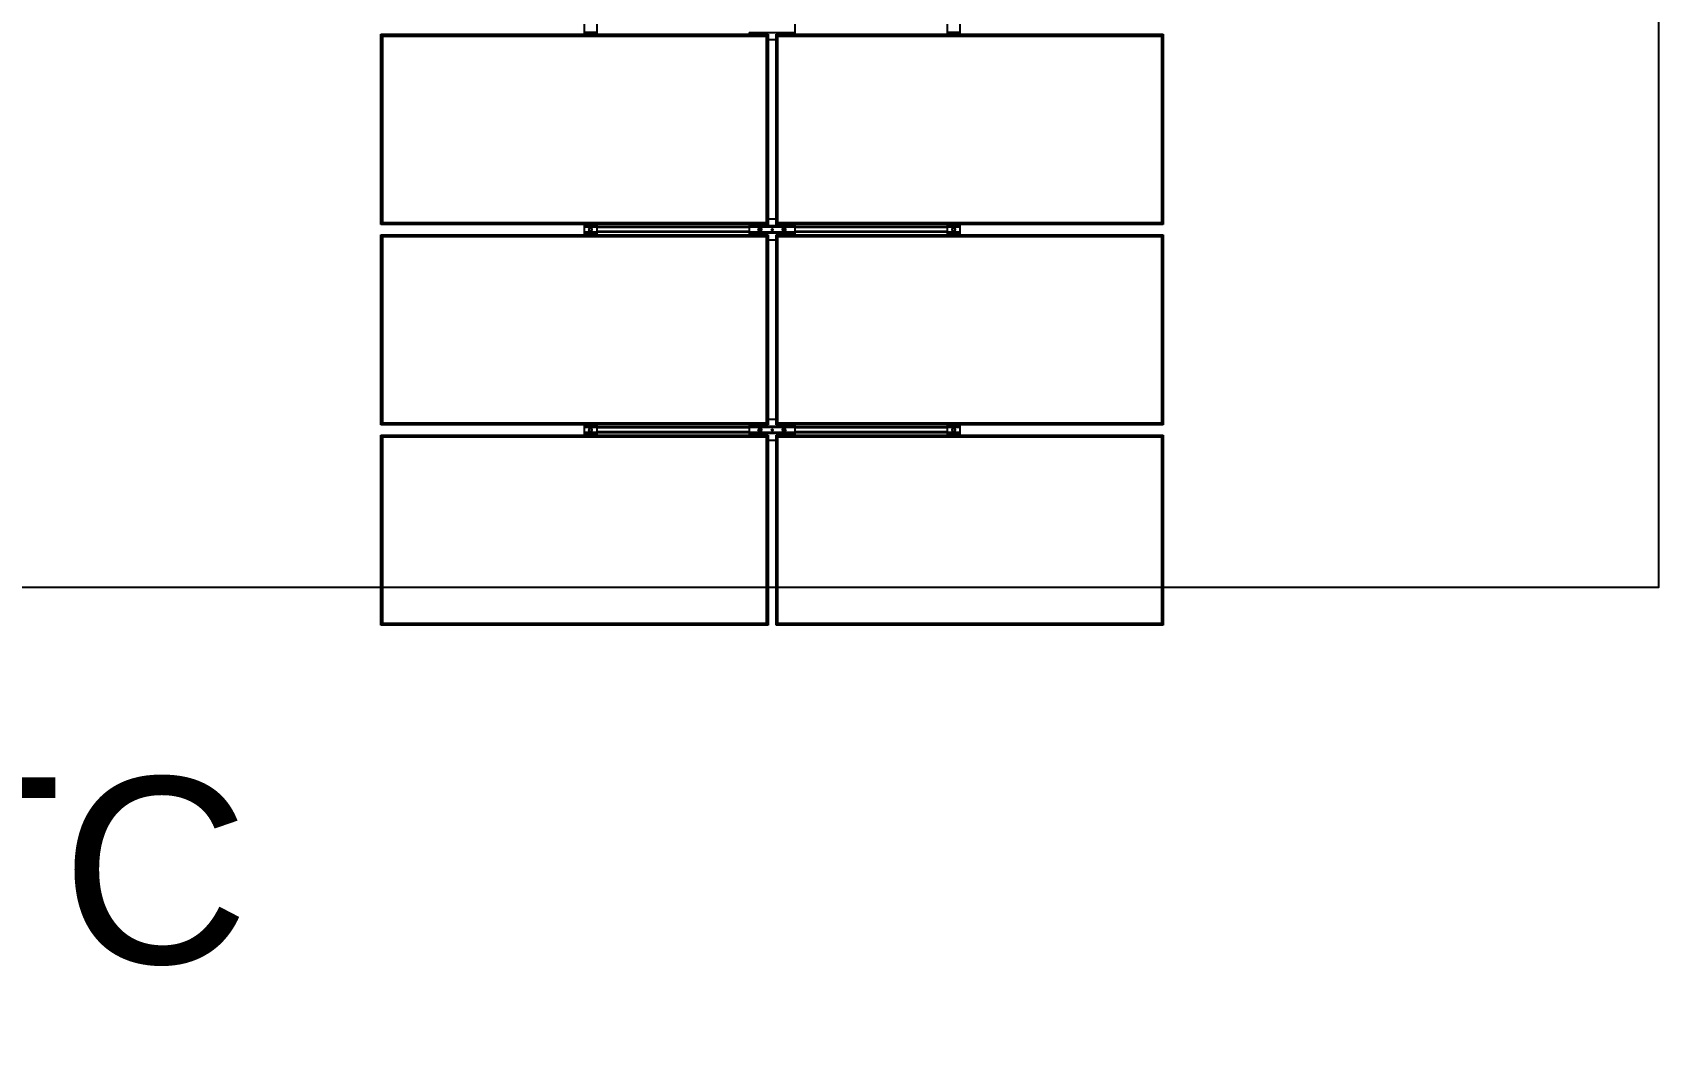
# Model space of a CAD drawing. Header units: feet. Extents: x -21 to 5170, y -254 to 1413.
# Drawn here: x 4793.9 to 5170, y -253.1 to -16.2 of the extents above; entities that cross this region are included whole.
import ezdxf
from ezdxf import colors
from ezdxf.entities.mleader import LeaderData, LeaderLine
from ezdxf.math import Vec2, Vec3

# ---------------------------------------------------------------- set-up
doc = ezdxf.new("R2010")
doc.units = ezdxf.units.FT
doc.header["$MEASUREMENT"] = 0
doc.layers.add('E-ARRY-TABL', color=9, linetype='Continuous')
doc.layers.add('G-NPLT', color=67, linetype='Continuous', plot=False)
doc.styles.add('NEI-A', font='arial.ttf')

msp = doc.modelspace()

# ---------------------------------------------------------------- linework, layer by layer
at = {"layer": 'E-ARRY-TABL'}
for p, q in [((4921.50019, -14.24412), (4921.50019, -16.59601)), ((4924.44006, -14.24412), (4924.44006, -16.59601)), ((4970.21792, -14.24412), (4970.21792, -16.59601)), ((5005.49628, -14.24412), (5005.49628, -16.59601)), ((5008.43614, -14.24412), (5008.43614, -16.59601)), ((4924.44006, -16.17603), (4921.50019, -16.17603)), ((4924.44006, -16.26002), (4921.50019, -16.26002)), ((4959.71841, -16.17603), (4959.71841, -16.26002)), ((4970.21792, -16.26002), (4959.71841, -16.26002)), ((4959.71841, -16.26002), (4959.71841, -16.59601)), ((4964.04421, -16.59601), (4963.62423, -17.01599)), ((4963.62423, -17.01599), (4963.62423, -60.18997)), ((4964.04421, -16.59601), (4964.04421, -60.60995)), ((4965.89212, -17.83495), (4964.04421, -17.83495)), ((4965.89212, -16.59601), (4966.3121, -17.01599)), ((4965.89212, -60.60995), (4965.89212, -16.59601)), ((4965.89212, -16.59601), (5055.43195, -16.59601)), ((4966.3121, -60.18997), (4966.3121, -17.01599)), ((4966.3121, -17.01599), (5055.01197, -17.01599)), ((5008.43614, -16.17603), (5005.49628, -16.17603)), ((5008.43614, -16.26002), (5005.49628, -16.26002)), ((5055.43195, -16.59601), (5055.01197, -17.01599)), ((5055.01197, -17.01599), (5055.01197, -60.18997)), ((5055.43195, -16.59601), (5055.43195, -60.60995)), ((4965.89212, -59.37101), (4964.04421, -59.37101)), ((4921.50019, -60.60995), (4921.50019, -62.96184)), ((4924.44006, -60.94594), (4921.50019, -60.94594)), ((4924.44006, -61.02993), (4921.50019, -61.02993)), ((4924.44006, -61.21893), (4921.50019, -61.21893)), ((4924.44006, -62.35287), (4921.50019, -62.35287)), ((4924.44006, -62.54186), (4921.50019, -62.54186)), ((4924.44006, -62.62586), (4921.50019, -62.62586)), ((4922.76402, -61.42892), (4922.55791, -61.7859)), ((4922.55791, -61.7859), (4922.76402, -62.14288)), ((4923.17623, -61.42892), (4922.76402, -61.42892)), ((4922.76402, -62.14288), (4923.17623, -62.14288)), ((4923.38233, -61.7859), (4923.17623, -61.42892)), ((4923.17623, -62.14288), (4923.38233, -61.7859)), ((4924.44006, -60.60995), (4924.44006, -62.96184)), ((4959.71841, -61.15593), (4924.44006, -61.15593)), ((4959.71841, -61.32392), (4924.44006, -61.32392)), ((4959.71841, -62.24788), (4924.44006, -62.24788)), ((4959.71841, -62.41587), (4924.44006, -62.41587)), ((4959.71841, -60.60995), (4959.71841, -62.96184)), ((4970.21792, -60.94594), (4959.71841, -60.94594)), ((4970.21792, -61.02993), (4959.71841, -61.02993)), ((4970.21792, -61.21893), (4959.71841, -61.21893)), ((4970.21792, -62.35287), (4959.71841, -62.35287)), ((4970.21792, -62.54186), (4959.71841, -62.54186)), ((4970.21792, -62.62586), (4959.71841, -62.62586)), ((4961.81158, -61.7859), (4961.99344, -61.47091)), ((4961.90251, -61.94339), (4961.81158, -61.7859)), ((4961.99344, -62.10088), (4961.90251, -61.94339)), ((4961.99344, -61.47091), (4962.35715, -61.47091)), ((4962.1753, -62.10088), (4961.99344, -62.10088)), ((4962.35715, -62.10088), (4962.1753, -62.10088)), ((4962.35715, -61.47091), (4962.53901, -61.7859)), ((4962.53901, -61.7859), (4962.35715, -62.10088)), ((4964.04421, -60.60995), (4963.62423, -60.18997)), ((4964.04421, -62.96184), (4963.62423, -63.38183)), ((4963.62423, -63.38183), (4963.62423, -106.55581)), ((4964.04421, -62.96184), (4964.04421, -106.97579)), ((4965.05741, -61.7859), (4965.05703, -61.7777)), ((4965.89212, -60.60995), (4966.3121, -60.18997)), ((5055.43195, -60.60995), (4965.89212, -60.60995)), ((4965.89212, -62.96184), (4966.3121, -63.38183)), ((4965.89212, -106.97579), (4965.89212, -62.96184)), ((4965.89212, -62.96184), (5055.43195, -62.96184)), ((5055.01197, -60.18997), (4966.3121, -60.18997)), ((4966.3121, -106.55581), (4966.3121, -63.38183)), ((4966.3121, -63.38183), (5055.01197, -63.38183)), ((4967.39732, -61.7859), (4967.57918, -61.47091)), ((4967.57918, -62.10088), (4967.39732, -61.7859)), ((4967.57918, -61.47091), (4967.76104, -61.47091)), ((4967.94289, -62.10088), (4967.57918, -62.10088)), ((4967.76104, -61.47091), (4967.94289, -61.47091)), ((4967.94289, -61.47091), (4968.12475, -61.7859)), ((4968.12475, -61.7859), (4967.94289, -62.10088)), ((4970.21792, -60.60995), (4970.21792, -62.96184)), ((5005.49628, -61.15593), (4970.21792, -61.15593)), ((5005.49628, -61.32392), (4970.21792, -61.32392)), ((5005.49628, -62.24788), (4970.21792, -62.24788)), ((5005.49628, -62.41587), (4970.21792, -62.41587)), ((5005.49628, -60.60995), (5005.49628, -62.96184)), ((5008.43614, -60.94594), (5005.49628, -60.94594)), ((5008.43614, -61.02993), (5005.49628, -61.02993)), ((5008.43614, -61.21893), (5005.49628, -61.21893)), ((5008.43614, -62.35287), (5005.49628, -62.35287)), ((5008.43614, -62.54186), (5005.49628, -62.54186)), ((5008.43614, -62.62586), (5005.49628, -62.62586)), ((5006.7601, -61.42892), (5006.554, -61.7859)), ((5006.554, -61.7859), (5006.7601, -62.14288)), ((5007.17231, -61.42892), (5006.7601, -61.42892)), ((5006.7601, -62.14288), (5007.17231, -62.14288)), ((5007.37842, -61.7859), (5007.17231, -61.42892)), ((5007.17231, -62.14288), (5007.37842, -61.7859)), ((5008.43614, -60.60995), (5008.43614, -62.96184)), ((5055.43195, -60.60995), (5055.01197, -60.18997)), ((5055.43195, -62.96184), (5055.01197, -63.38183)), ((5055.01197, -63.38183), (5055.01197, -106.55581)), ((5055.43195, -62.96184), (5055.43195, -106.97579)), ((4965.89212, -64.20079), (4964.04421, -64.20079)), ((4921.50019, -106.97579), (4921.50019, -109.32768)), ((4924.44006, -107.31178), (4921.50019, -107.31178)), ((4924.44006, -107.39577), (4921.50019, -107.39577)), ((4924.44006, -107.58476), (4921.50019, -107.58476)), ((4924.44006, -108.71871), (4921.50019, -108.71871)), ((4924.44006, -108.9077), (4921.50019, -108.9077)), ((4924.44006, -108.9917), (4921.50019, -108.9917)), ((4922.76402, -107.79475), (4922.55791, -108.15174)), ((4922.55791, -108.15174), (4922.76402, -108.50872)), ((4923.17623, -107.79475), (4922.76402, -107.79475)), ((4922.76402, -108.50872), (4922.97012, -108.50872)), ((4922.97012, -108.50872), (4923.17623, -108.50872)), ((4923.38233, -108.15174), (4923.17623, -107.79475)), ((4923.17623, -108.50872), (4923.38233, -108.15174)), ((4924.44006, -106.97579), (4924.44006, -109.32768)), ((4959.71841, -107.52177), (4924.44006, -107.52177)), ((4959.71841, -107.68976), (4924.44006, -107.68976)), ((4959.71841, -108.61372), (4924.44006, -108.61372)), ((4959.71841, -108.78171), (4924.44006, -108.78171)), ((4959.71841, -106.97579), (4959.71841, -109.32768)), ((4970.21792, -107.31178), (4959.71841, -107.31178)), ((4970.21792, -107.39577), (4959.71841, -107.39577)), ((4970.21792, -107.58476), (4959.71841, -107.58476)), ((4970.21792, -108.71871), (4959.71841, -108.71871)), ((4970.21792, -108.9077), (4959.71841, -108.9077)), ((4970.21792, -108.9917), (4959.71841, -108.9917)), ((4961.81158, -108.15174), (4961.99344, -107.83675)), ((4961.90251, -108.30923), (4961.81158, -108.15174)), ((4961.99344, -108.46672), (4961.90251, -108.30923)), ((4961.99344, -107.83675), (4962.35715, -107.83675)), ((4962.1753, -108.46672), (4961.99344, -108.46672)), ((4962.35715, -108.46672), (4962.1753, -108.46672)), ((4962.35715, -107.83675), (4962.53901, -108.15174)), ((4962.53901, -108.15174), (4962.35715, -108.46672)), ((4964.04421, -106.97579), (4963.62423, -106.55581)), ((4965.89212, -105.73685), (4964.04421, -105.73685)), ((4965.05741, -108.15174), (4965.05703, -108.14354)), ((4965.89212, -106.97579), (4966.3121, -106.55581)), ((5055.43195, -106.97579), (4965.89212, -106.97579)), ((5055.01197, -106.55581), (4966.3121, -106.55581)), ((4967.39732, -108.15174), (4967.57918, -107.83675)), ((4967.57918, -108.46672), (4967.39732, -108.15174)), ((4967.57918, -107.83675), (4967.76104, -107.83675)), ((4967.94289, -108.46672), (4967.57918, -108.46672)), ((4967.76104, -107.83675), (4967.94289, -107.83675)), ((4967.94289, -107.83675), (4968.12475, -108.15174)), ((4968.12475, -108.15174), (4967.94289, -108.46672)), ((4970.21792, -106.97579), (4970.21792, -109.32768)), ((5005.49628, -107.52177), (4970.21792, -107.52177)), ((5005.49628, -107.68976), (4970.21792, -107.68976)), ((5005.49628, -108.61372), (4970.21792, -108.61372)), ((5005.49628, -108.78171), (4970.21792, -108.78171)), ((5005.49628, -106.97579), (5005.49628, -109.32768)), ((5008.43614, -107.31178), (5005.49628, -107.31178)), ((5008.43614, -107.39577), (5005.49628, -107.39577)), ((5008.43614, -107.58476), (5005.49628, -107.58476)), ((5008.43614, -108.71871), (5005.49628, -108.71871)), ((5008.43614, -108.9077), (5005.49628, -108.9077)), ((5008.43614, -108.9917), (5005.49628, -108.9917)), ((5006.7601, -107.79475), (5006.554, -108.15174)), ((5006.554, -108.15174), (5006.7601, -108.50872)), ((5007.17231, -107.79475), (5006.7601, -107.79475)), ((5006.7601, -108.50872), (5006.96621, -108.50872)), ((5006.96621, -108.50872), (5007.17231, -108.50872)), ((5007.37842, -108.15174), (5007.17231, -107.79475)), ((5007.17231, -108.50872), (5007.37842, -108.15174)), ((5008.43614, -106.97579), (5008.43614, -109.32768)), ((5055.43195, -106.97579), (5055.01197, -106.55581)), ((4964.04421, -109.32768), (4963.62423, -109.74766)), ((4963.62423, -109.74766), (4963.62423, -152.92165)), ((4964.04421, -109.32768), (4964.04421, -153.34163)), ((4965.89212, -110.56663), (4964.04421, -110.56663)), ((4965.89212, -109.32768), (4966.3121, -109.74766)), ((4965.89212, -153.34163), (4965.89212, -109.32768)), ((4965.89212, -109.32768), (5055.43195, -109.32768)), ((4966.3121, -152.92165), (4966.3121, -109.74766)), ((4966.3121, -109.74766), (5055.01197, -109.74766)), ((5055.43195, -109.32768), (5055.01197, -109.74766)), ((5055.01197, -109.74766), (5055.01197, -152.92165)), ((5055.43195, -109.32768), (5055.43195, -153.34163)), ((4964.04421, -153.34163), (4963.62423, -152.92165)), ((4965.89212, -153.34163), (4966.3121, -152.92165)), ((5055.43195, -153.34163), (4965.89212, -153.34163)), ((5055.01197, -152.92165), (4966.3121, -152.92165)), ((5055.43195, -153.34163), (5055.01197, -152.92165))]:
    msp.add_line(p, q, dxfattribs=at)
at = {"layer": 'E-ARRY-TABL', "flags": 128}
for points in [[(4965.04682, -61.82806), (4965.05062, -61.82005), (4965.05741, -61.7859)], [(4965.04682, -108.1939), (4965.05062, -108.18589), (4965.05741, -108.15174)]]:
    msp.add_lwpolyline(points, dxfattribs=at)
at = {"layer": 'E-ARRY-TABL'}
for centre, radius in [((4922.97012, -61.7859), 0.35698), ((4962.1753, -61.7859), 0.37798), ((4962.1753, -61.7859), 0.31499), ((4962.1753, -61.7859), 0.22066), ((4962.1753, -61.7859), 0.20999), ((4965.01937, -61.79628), 0.16589), ((4965.01937, -61.79628), 0.14489), ((4965.01937, -61.79628), 0.042), ((4967.76104, -61.7859), 0.37798), ((4967.76104, -61.7859), 0.31499), ((4967.76104, -61.7859), 0.22066), ((4967.76104, -61.7859), 0.20999), ((5006.96621, -61.7859), 0.35698), ((4922.97012, -108.15174), 0.35698), ((4962.1753, -108.15174), 0.37798), ((4962.1753, -108.15174), 0.31499), ((4962.1753, -108.15174), 0.22066), ((4962.1753, -108.15174), 0.20999), ((4965.01937, -108.16212), 0.16589), ((4965.01937, -108.16212), 0.14489), ((4965.01937, -108.16212), 0.042), ((4967.76104, -108.15174), 0.37798), ((4967.76104, -108.15174), 0.31499), ((4967.76104, -108.15174), 0.22066), ((4967.76104, -108.15174), 0.20999), ((5006.96621, -108.15174), 0.35698)]:
    msp.add_circle(centre, radius, dxfattribs=at)
at = {"layer": 'G-NPLT'}
msp.add_lwpolyline([(4521.80695, 315.58045), (5169.98877, 315.58045), (5169.98877, -144.6313), (4521.80695, -144.6313)], close=True, dxfattribs=at)

# ---------------------------------------------------------------- next in the draw order: leaders
ml = msp.add_multileader_mtext('Standard', dxfattribs=at)
ml.set_content('\\A1;FTC', color=256, style='NEI-A')
ml.set_leader_properties()
ml.build(insert=Vec2(0, 0))
ml.multileader.update_dxf_attribs({"dogleg_length": 0.89968, "arrow_head_size": 64.60241})
ctx = ml.context
ctx.base_point, ctx.char_height, ctx.arrow_head_size, ctx.landing_gap_size, ctx.plane_origin = Vec3(4694.02381, -210.43336), 43.068273, 64.60241, 33.07065, Vec3(20345.48813, -11807.0407)
notes = []
notes.append((ctx, [(0, (0, 0, 0), (0, 0), (1, 0), 1, [])]))
ctx.mtext.insert, ctx.mtext.width, ctx.mtext.flow_direction = Vec3(4727.09445, -188.532), 126.6975761, 5
ctx.mtext.has_bg_fill, ctx.mtext.bg_color, ctx.mtext.bg_scale_factor, ctx.mtext.bg_transparency, ctx.mtext.use_window_bg_color = 1, -1073741824, 1.5, 0, 1
for ctx, leaders in notes:
    for number, flags, end, landing, length, lines in leaders:
        leader = LeaderData()
        leader.index, (leader.has_last_leader_line, leader.has_dogleg_vector, leader.attachment_direction) = number, flags
        leader.last_leader_point, leader.dogleg_vector, leader.dogleg_length = Vec3(end), Vec3(landing), length
        for number, points, colour, breaks in lines:
            line = LeaderLine()
            line.index, line.vertices, line.color, line.breaks = number, Vec3.list(points), colors.encode_raw_color(colour), breaks
            leader.lines.append(line)
        ctx.leaders.append(leader)

# ---------------------------------------------------------------- next in the draw order: linework, layer by layer
at = {"layer": 'E-ARRY-TABL'}
for p, q in [((4874.50438, -16.59601), (4874.92436, -17.01599)), ((4874.50438, -60.60995), (4874.50438, -16.59601)), ((4874.50438, -16.59601), (4964.04421, -16.59601)), ((4874.92436, -60.18997), (4874.92436, -17.01599)), ((4874.92436, -17.01599), (4963.62423, -17.01599)), ((4874.50438, -60.60995), (4874.92436, -60.18997)), ((4964.04421, -60.60995), (4874.50438, -60.60995)), ((4874.50438, -62.96184), (4874.92436, -63.38183)), ((4874.50438, -106.97579), (4874.50438, -62.96184)), ((4874.50438, -62.96184), (4964.04421, -62.96184)), ((4963.62423, -60.18997), (4874.92436, -60.18997)), ((4874.92436, -106.55581), (4874.92436, -63.38183)), ((4874.92436, -63.38183), (4963.62423, -63.38183)), ((4874.50438, -106.97579), (4874.92436, -106.55581)), ((4964.04421, -106.97579), (4874.50438, -106.97579)), ((4963.62423, -106.55581), (4874.92436, -106.55581)), ((4874.50438, -109.32768), (4874.92436, -109.74766)), ((4874.50438, -153.34163), (4874.50438, -109.32768)), ((4874.50438, -109.32768), (4964.04421, -109.32768)), ((4874.92436, -152.92165), (4874.92436, -109.74766)), ((4874.92436, -109.74766), (4963.62423, -109.74766)), ((4874.50438, -153.34163), (4874.92436, -152.92165)), ((4964.04421, -153.34163), (4874.50438, -153.34163)), ((4963.62423, -152.92165), (4874.92436, -152.92165))]:
    msp.add_line(p, q, dxfattribs=at)

doc.saveas('drawing.dxf')
